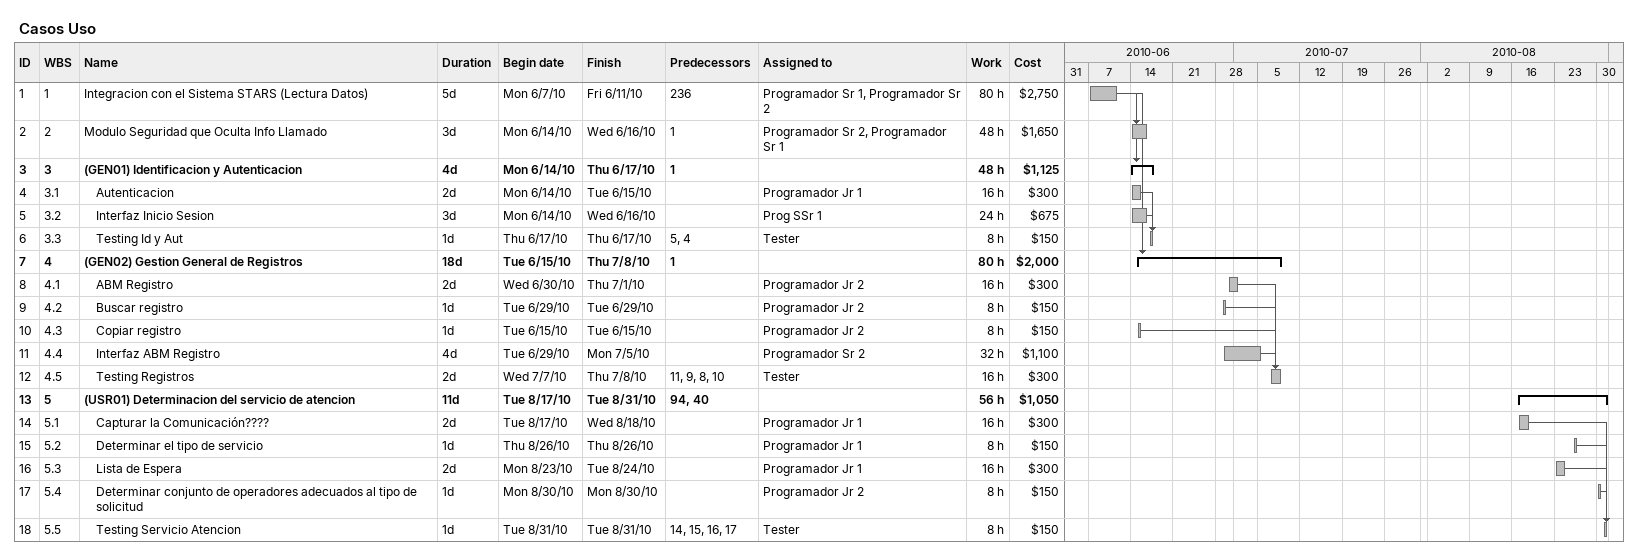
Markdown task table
Casos Uso

| ID | WBS | Task | Duration | Start | Finish | Predecessors | Resources | Work (h) | Cost ($) |
|---|---|---|---|---|---|---|---|---|---|
| 1 | 1 | Integracion con el Sistema STARS (Lectura Datos) | 5d | 2010-06-07 | 2010-06-11 | 236 | Programador Sr 1, Programador Sr 2 | 80 | 2750 |
| 2 | 2 | Modulo Seguridad que Oculta Info Llamado | 3d | 2010-06-14 | 2010-06-16 | 1 | Programador Sr 2, Programador Sr 1 | 48 | 1650 |
| 3 | 3 | **(GEN01) Identificacion y Autenticacion** | 4d | 2010-06-14 | 2010-06-17 | 1 |  | 48 | 1125 |
| 4 | 3.1 | Autenticacion | 2d | 2010-06-14 | 2010-06-15 |  | Programador Jr 1 | 16 | 300 |
| 5 | 3.2 | Interfaz Inicio Sesion | 3d | 2010-06-14 | 2010-06-16 |  | Prog SSr 1 | 24 | 675 |
| 6 | 3.3 | Testing Id y Aut | 1d | 2010-06-17 | 2010-06-17 | 5, 4 | Tester | 8 | 150 |
| 7 | 4 | **(GEN02) Gestion General de Registros** | 18d | 2010-06-15 | 2010-07-08 | 1 |  | 80 | 2000 |
| 8 | 4.1 | ABM Registro | 2d | 2010-06-30 | 2010-07-01 |  | Programador Jr 2 | 16 | 300 |
| 9 | 4.2 | Buscar registro | 1d | 2010-06-29 | 2010-06-29 |  | Programador Jr 2 | 8 | 150 |
| 10 | 4.3 | Copiar registro | 1d | 2010-06-15 | 2010-06-15 |  | Programador Jr 2 | 8 | 150 |
| 11 | 4.4 | Interfaz ABM Registro | 4d | 2010-06-29 | 2010-07-05 |  | Programador Sr 2 | 32 | 1100 |
| 12 | 4.5 | Testing Registros | 2d | 2010-07-07 | 2010-07-08 | 11, 9, 8, 10 | Tester | 16 | 300 |
| 13 | 5 | **(USR01) Determinacion del servicio de atencion** | 11d | 2010-08-17 | 2010-08-31 | 94, 40 |  | 56 | 1050 |
| 14 | 5.1 | Capturar la Comunicación???? | 2d | 2010-08-17 | 2010-08-18 |  | Programador Jr 1 | 16 | 300 |
| 15 | 5.2 | Determinar el tipo de servicio | 1d | 2010-08-26 | 2010-08-26 |  | Programador Jr 1 | 8 | 150 |
| 16 | 5.3 | Lista de Espera | 2d | 2010-08-23 | 2010-08-24 |  | Programador Jr 1 | 16 | 300 |
| 17 | 5.4 | Determinar conjunto de operadores adecuados al tipo de solicitud | 1d | 2010-08-30 | 2010-08-30 |  | Programador Jr 2 | 8 | 150 |
| 18 | 5.5 | Testing Servicio Atencion | 1d | 2010-08-31 | 2010-08-31 | 14, 15, 16, 17 | Tester | 8 | 150 |
